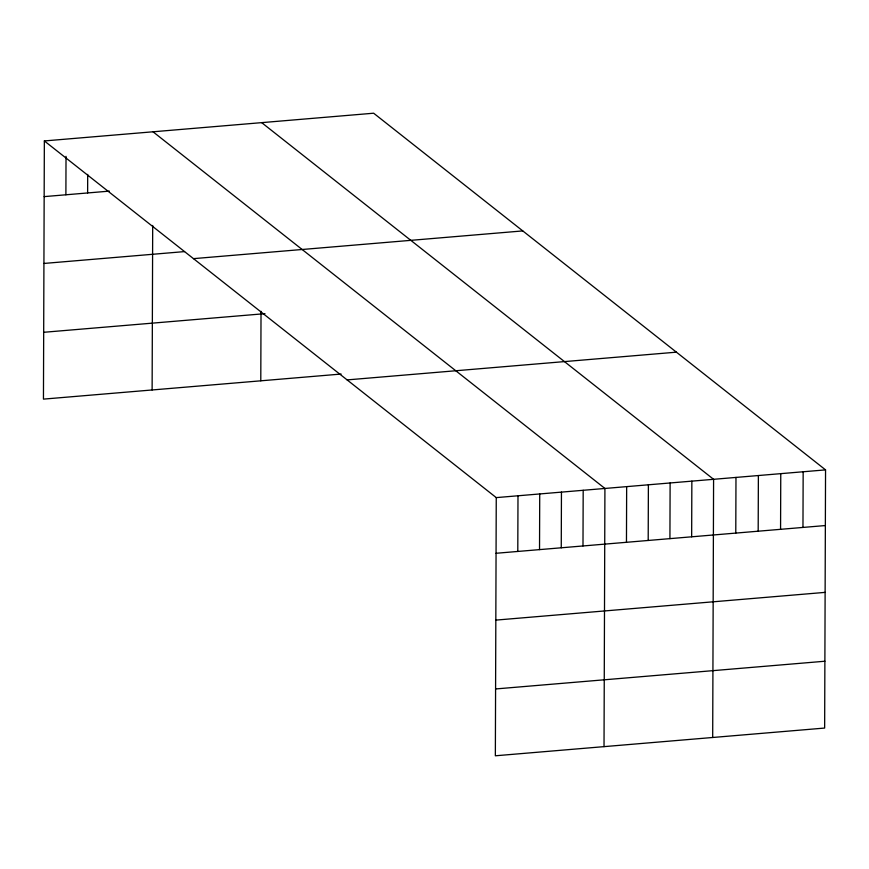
<?xml version="1.0" encoding="UTF-8"?>
<svg xmlns="http://www.w3.org/2000/svg" width="869" height="869" viewBox="0 0 869 869"><rect width="100%" height="100%" fill="white"/><g stroke="black" fill="none" stroke-linecap="round" stroke-linejoin="round"><path stroke-width="1.3" d="M44.352 140.941L496.253 497.611L495.352 755.791L824.648 728.059L825.55 469.879L373.648 113.209L44.352 140.941L43.45 399.121L341.137 374.05M65.892 194.786L66.022 156.344M87.628 192.961L87.693 174.397M152.118 389.975L152.694 225.462M260.787 380.818L261.026 311.298M517.794 551.446L517.989 495.775M539.53 549.621L539.725 493.95M561.255 547.796L561.45 492.115M582.99 545.96L583.186 490.29M604.02 746.634L604.922 488.454L153.02 131.795M626.462 542.299L626.658 486.629M648.198 540.475L648.383 484.793M669.923 538.639L670.118 482.968M691.659 536.814L691.854 481.133M712.689 737.488L713.59 479.308L261.688 122.638M735.782 533.088L735.978 477.418M758.181 531.209L758.376 475.539M780.568 529.319L780.764 473.648M802.967 527.44L803.162 471.758M44.156 196.622L109.353 191.126M43.928 263.448L184.554 251.597M193.483 258.647L522.78 230.915M43.678 332.295L264.969 313.666M347.122 379.905L676.419 352.173M496.253 497.611L825.55 469.879M496.058 553.281L825.354 525.549M495.83 620.108L825.126 592.376M495.58 688.954L824.887 661.233"/></g></svg>
